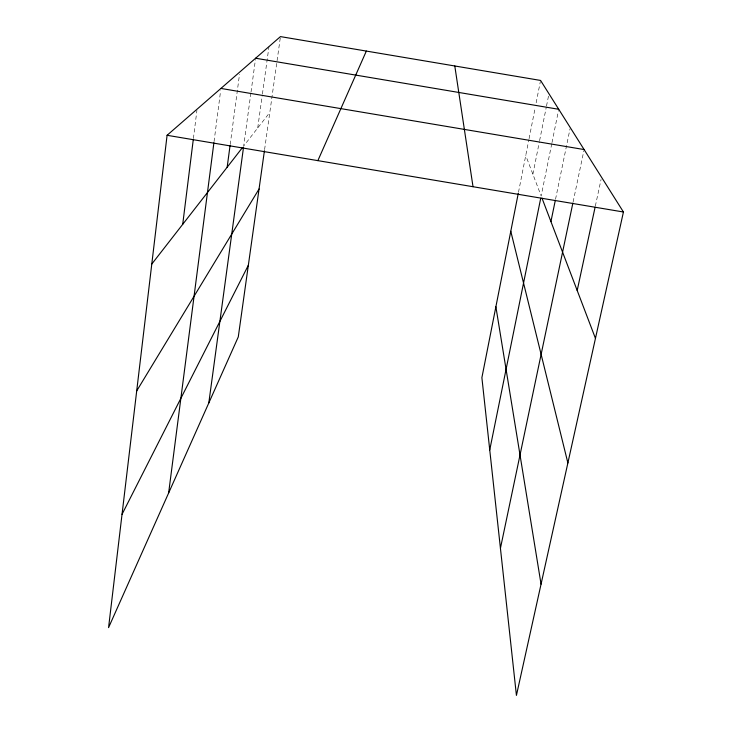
<?xml version="1.0" encoding="UTF-8"?>
<svg xmlns="http://www.w3.org/2000/svg" width="732" height="732" viewBox="0 0 732 732"><rect width="100%" height="100%" fill="white"/><g stroke="black" fill="none" stroke-linecap="round" stroke-linejoin="round"><path stroke-width="0.55" stroke-dasharray="3.66 2.75" d="M193.404 138.54L196.926 110.322M214.046 141.605L220.625 90.695M230.196 144.524L239.529 74.234M250.875 93.101L243.692 145.988L269.806 112.444M251.03 91.985L255.459 59.356M257.728 127.954L262.257 95.187M262.422 94.053L268.983 46.592M264.591 149.593L280.457 36.6M518.485 192.278L528.843 139.821M529.062 138.705L535.257 107.329M536.144 102.846L540.344 81.563M532.887 174.234L539.356 141.825M539.585 140.7L546.282 107.174M546.502 106.058L548.963 93.76M551.763 143.746L541.177 195.993L525.75 155.504M551.983 142.639L558.516 110.395M555.542 199.214L570.045 128.731M573.11 201.968L583.871 150.673M595.336 206.104L601.063 179.45"/><path stroke-width="1.1" d="M518.265 193.394L481.885 377.675L516.426 695.4L623.435 211.996L540.564 80.438L280.457 36.6L167.088 135.292L108.565 627.626L238.284 336.903L264.426 150.728M182.716 224.321L193.266 139.666M168.635 492.993L213.9 142.74M227.176 167.198L230.04 145.659M208.803 402.984L243.546 147.114M489.745 449.924L540.728 198.226M550.931 221.595L555.313 200.33M500.432 548.305L572.872 203.084M577.191 290.503L595.098 207.211M317.862 160.637L366.348 51.075M122.034 514.34L248.34 265.277M136.701 390.915L259.055 189.002M151.78 264.051L242.319 147.754M255.614 58.231L558.736 109.288M220.918 88.435L584.109 149.557M167.088 135.292L623.435 211.996M541.991 198.125L595.455 338.404M510.79 231.275L567.876 462.963M495.884 306.772L541.049 584.145M454.792 65.981L473.018 186.715"/></g></svg>
